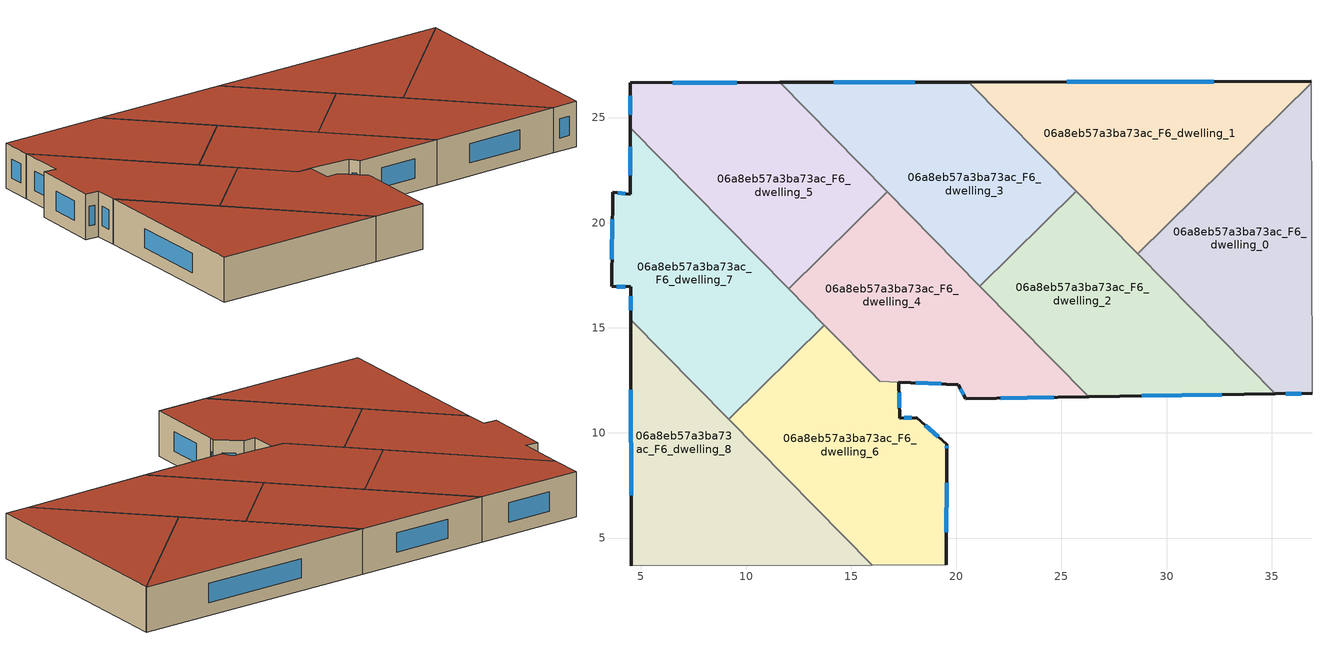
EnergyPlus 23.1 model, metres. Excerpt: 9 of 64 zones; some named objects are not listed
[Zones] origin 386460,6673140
06a8eb57a3ba73ac_F6_dwelling_0
 floor to 06a8eb57a3ba73ac_F5_dwelling_0 (EU_floor_Construction): 36.89,26.64 36.91,11.88 35.16,11.86 28.62,18.51 z18
 wall outside (EU_wall_Construction): 35.16,11.86 36.91,11.88 z18:21
 wall to 06a8eb57a3ba73ac_F6_dwelling_1 (EU_wall_Construction): 36.89,26.64 28.62,18.51 z18:21
 wall adiabatic (EU_wall_Construction): 36.91,11.88 36.89,26.64 z18:21
 wall to 06a8eb57a3ba73ac_F6_dwelling_2 (EU_wall_Construction): 28.62,18.51 35.16,11.86 z18:21
 window (EU_Window_Construction): 35.66,11.86 36.41,11.87 z18.86:20.14
 roof outside (EU_roof_Construction): 36.91,11.88 36.89,26.64 28.62,18.51 35.16,11.86 z21
06a8eb57a3ba73ac_F6_dwelling_1
 floor to 06a8eb57a3ba73ac_F5_dwelling_1 (EU_floor_Construction): 36.89,26.72 36.89,26.64 28.62,18.51 20.59,26.69 z18
 wall outside (EU_wall_Construction): 36.89,26.72 20.59,26.69 z18:21
 wall adiabatic (EU_wall_Construction): 36.89,26.64 36.89,26.72 z18:21
 wall to 06a8eb57a3ba73ac_F6_dwelling_3 (EU_wall_Construction): 20.59,26.69 25.7,21.48 z18:21
 wall to 06a8eb57a3ba73ac_F6_dwelling_2 (EU_wall_Construction): 25.7,21.49 28.62,18.51 z18:21
 window (EU_Window_Construction): 32.23,26.71 25.24,26.7 z18.86:20.14
 roof outside (EU_roof_Construction): 36.89,26.64 36.89,26.72 20.59,26.69 28.62,18.51 z21
06a8eb57a3ba73ac_F6_dwelling_2
 floor to 06a8eb57a3ba73ac_F5_dwelling_2 (EU_floor_Construction): 25.7,21.49 35.16,11.86 26.29,11.72 21.12,16.98 z18
 wall outside (EU_wall_Construction): 26.29,11.72 35.16,11.86 z18:21
 wall to 06a8eb57a3ba73ac_F6_dwelling_3 (EU_wall_Construction): 25.7,21.49 21.12,16.98 z18:21
 wall to 06a8eb57a3ba73ac_F6_dwelling_4 (EU_wall_Construction): 21.12,16.98 26.29,11.72 z18:21
 window (EU_Window_Construction): 28.82,11.76 32.63,11.82 z18.86:20.14
 roof outside (EU_roof_Construction): 35.16,11.86 25.7,21.49 21.12,16.98 26.29,11.72 z21
06a8eb57a3ba73ac_F6_dwelling_3
 floor to 06a8eb57a3ba73ac_F5_dwelling_3 (EU_floor_Construction): 20.59,26.69 25.7,21.49 21.12,16.98 11.59,26.67 z18
 wall outside (EU_wall_Construction): 20.59,26.69 11.59,26.67 z18:21
 wall to 06a8eb57a3ba73ac_F6_dwelling_5 (EU_wall_Construction): 11.59,26.67 16.72,21.46 z18:21
 wall to 06a8eb57a3ba73ac_F6_dwelling_4 (EU_wall_Construction): 16.72,21.46 21.12,16.98 z18:21
 window (EU_Window_Construction): 18.02,26.68 14.16,26.67 z18.86:20.14
 roof outside (EU_roof_Construction): 25.7,21.49 20.59,26.69 11.59,26.67 21.12,16.98 z21
06a8eb57a3ba73ac_F6_dwelling_4
 floor to 06a8eb57a3ba73ac_F5_dwelling_4 (EU_floor_Construction): 16.72,21.46 26.29,11.72 20.45,11.63 20.08,12.29 16.36,12.45 12.03,16.85 z18
 wall outside (EU_wall_Construction): 17.26,12.41 20.08,12.29 20.45,11.63 26.29,11.72 z18:21
 wall to 06a8eb57a3ba73ac_F6_dwelling_5 (EU_wall_Construction): 16.72,21.46 12.03,16.85 z18:21
 wall to 06a8eb57a3ba73ac_F6_dwelling_6 (EU_wall_Construction): 13.72,15.13 16.36,12.45 17.26,12.41 z18:21
 wall to 06a8eb57a3ba73ac_F6_dwelling_7 (EU_wall_Construction): 12.03,16.85 13.72,15.13 z18:21
 window (EU_Window_Construction): 22.12,11.66 24.62,11.7 / 20.19,12.11 20.35,11.82 / 18.07,12.38 19.28,12.33 z18.86:20.14
 roof outside (EU_roof_Construction): 26.29,11.72 16.72,21.46 12.03,16.85 16.36,12.45 20.08,12.29 20.45,11.63 z21
06a8eb57a3ba73ac_F6_dwelling_5
 floor to 06a8eb57a3ba73ac_F5_dwelling_5 (EU_floor_Construction): 11.59,26.67 16.72,21.46 12.03,16.85 4.49,24.52 4.49,26.66 z18
 wall outside (EU_wall_Construction): 11.59,26.67 4.49,26.66 4.49,24.52 z18:21
 wall to 06a8eb57a3ba73ac_F6_dwelling_7 (EU_wall_Construction): 4.49,24.52 12.03,16.85 z18:21
 window (EU_Window_Construction): 9.57,26.67 6.52,26.66 / 4.49,26.05 4.49,25.13 z18.86:20.14
 roof outside (EU_roof_Construction): 16.72,21.46 11.59,26.67 4.49,26.66 4.49,24.52 12.03,16.85 z21
06a8eb57a3ba73ac_F6_dwelling_6
 floor to 06a8eb57a3ba73ac_F5_dwelling_6 (EU_floor_Construction): 17.26,12.41 17.3,10.71 18.11,10.73 19.55,9.47 19.55,9.21 19.52,3.72 15.99,3.71 9.17,10.65 13.72,15.13 16.36,12.45 z18
 wall outside (EU_wall_Construction): 19.52,3.72 19.55,9.21 19.55,9.47 18.11,10.73 17.3,10.71 17.26,12.41 z18:21
 wall adiabatic (EU_wall_Construction): 15.99,3.71 19.52,3.72 z18:21
 wall to 06a8eb57a3ba73ac_F6_dwelling_7 (EU_wall_Construction): 13.72,15.13 9.17,10.65 z18:21
 wall to 06a8eb57a3ba73ac_F6_dwelling_8 (EU_wall_Construction): 9.17,10.65 15.99,3.71 z18:21
 window (EU_Window_Construction): 17.29,11.19 17.27,11.92 / 17.88,10.72 17.53,10.71 / 19.14,9.83 18.52,10.37 / 19.55,9.28 19.55,9.39 / 19.52,5.29 19.54,7.64 z18.86:20.14
 roof outside (EU_roof_Construction): 19.52,3.72 19.55,9.21 19.55,9.47 18.11,10.73 17.3,10.71 17.26,12.41 16.36,12.45 13.72,15.13 9.17,10.65 15.99,3.71 z21
06a8eb57a3ba73ac_F6_dwelling_7
 floor to 06a8eb57a3ba73ac_F5_dwelling_7 (EU_floor_Construction): 4.49,24.52 13.72,15.13 9.17,10.65 4.51,15.39 4.51,16.95 3.6,16.97 3.65,21.45 4.5,21.36 z18
 wall outside (EU_wall_Construction): 4.49,24.52 4.5,21.36 3.65,21.45 3.6,16.97 4.51,16.95 4.51,15.39 z18:21
 wall to 06a8eb57a3ba73ac_F6_dwelling_8 (EU_wall_Construction): 4.51,15.39 9.17,10.65 z18:21
 window (EU_Window_Construction): 3.86,16.96 4.25,16.96 / 3.63,20.17 3.61,18.25 / 4.26,21.39 3.89,21.42 / 4.5,23.62 4.5,22.26 / 4.51,16.51 4.51,15.84 z18.86:20.14
 roof outside (EU_roof_Construction): 13.72,15.13 4.49,24.52 4.5,21.36 3.65,21.45 3.6,16.97 4.51,16.95 4.51,15.39 9.17,10.65 z21
06a8eb57a3ba73ac_F6_dwelling_8
 floor to 06a8eb57a3ba73ac_F5_dwelling_8 (EU_floor_Construction): 4.51,15.39 15.99,3.71 4.53,3.69 z18
 wall outside (EU_wall_Construction): 4.51,15.39 4.53,3.69 z18:21
 wall adiabatic (EU_wall_Construction): 4.53,3.69 15.99,3.71 z18:21
 window (EU_Window_Construction): 4.52,12.05 4.53,7.04 z18.86:20.14
 roof outside (EU_roof_Construction): 15.99,3.71 4.51,15.39 4.53,3.69 z21
[Building]
EU S2 Campaign: North Axis=0; Terrain=City; Solar Distribution=FullExterior
[Site:Location]
Helsinki-Vantaa.AP: Latitude=60.317; Longitude=24.963; Time Zone=2; Elevation=54.6
[SizingPeriod:WeatherFileDays]
AnnualSizingPeriod: Begin Month=1; Begin Day of Month=1; End Month=12; End Day of Month=31; Day of Week for Start Day=Monday; Use Weather File Daylight Saving Period=No; Use Weather File Rain and Snow Indicators=No
[MATERIAL]
EU_InternalMass_Material: Roughness=MediumRough; Thickness=0.1; Conductivity=1; Density=1800; Specific Heat=900; Thermal Absorptance=0.9; Solar Absorptance=0.7; Visible Absorptance=0.7
[MATERIAL:NOMASS] Roughness=MediumRough; Thermal Absorptance=0.9; Solar Absorptance=0.7; Visible Absorptance=0.7
Name | Thermal Resistance
EU_wall_NoMass | 1.10183
EU_roof_NoMass; EU_floor_NoMass | 1.70606
[WINDOWMATERIAL:SIMPLEGLAZINGSYSTEM]
EU_Window_SimpleGlazing: UFactor=3.11035; Solar Heat Gain Coefficient=0.8; Visible Transmittance=0.8
[CONSTRUCTION]
EU_wall_Construction: EU_wall_NoMass
EU_roof_Construction: EU_roof_NoMass
EU_floor_Construction: EU_floor_NoMass
EU_Window_Construction: EU_Window_SimpleGlazing
EU_InternalMass_Construction: EU_InternalMass_Material
[ZONE] Type=1; Multiplier=1; Ceiling Height=autocalculate; Floor Area=autocalculate; Part of Total Floor Area=Yes
Name | Volume
06a8eb57a3ba73ac_F6_dwelling_0; 06a8eb57a3ba73ac_F6_dwelling_2 | 201.147
06a8eb57a3ba73ac_F6_dwelling_1 | 201.146
06a8eb57a3ba73ac_F6_dwelling_3 | 201.182
06a8eb57a3ba73ac_F6_dwelling_4 | 199.567
06a8eb57a3ba73ac_F6_dwelling_5 | 200.769
06a8eb57a3ba73ac_F6_dwelling_6 | 202.749
06a8eb57a3ba73ac_F6_dwelling_7 | 201.543
06a8eb57a3ba73ac_F6_dwelling_8 | 201.141
[INTERNALMASS] Construction=EU_InternalMass_Construction
Name | Zone or ZoneList | Surface Area
06a8eb57a3ba73ac_F6_dwelling_0_EU_InternalMass | 06a8eb57a3ba73ac_F6_dwelling_0 | 67.0471
06a8eb57a3ba73ac_F6_dwelling_1_EU_InternalMass | 06a8eb57a3ba73ac_F6_dwelling_1 | 67.0494
06a8eb57a3ba73ac_F6_dwelling_2_EU_InternalMass | 06a8eb57a3ba73ac_F6_dwelling_2 | 67.0505
06a8eb57a3ba73ac_F6_dwelling_3_EU_InternalMass | 06a8eb57a3ba73ac_F6_dwelling_3 | 67.0583
06a8eb57a3ba73ac_F6_dwelling_4_EU_InternalMass | 06a8eb57a3ba73ac_F6_dwelling_4 | 66.5218
06a8eb57a3ba73ac_F6_dwelling_5_EU_InternalMass | 06a8eb57a3ba73ac_F6_dwelling_5 | 66.9238
06a8eb57a3ba73ac_F6_dwelling_6_EU_InternalMass | 06a8eb57a3ba73ac_F6_dwelling_6 | 67.5834
06a8eb57a3ba73ac_F6_dwelling_7_EU_InternalMass | 06a8eb57a3ba73ac_F6_dwelling_7 | 67.1816
06a8eb57a3ba73ac_F6_dwelling_8_EU_InternalMass | 06a8eb57a3ba73ac_F6_dwelling_8 | 67.047
[OTHEREQUIPMENT] Fuel Type=Electricity; Design Level Calculation Method=Watts/Area; Power per Zone Floor Area=1; Fraction Latent=0; Fraction Radiant=0; Fraction Lost=0; Carbon Dioxide Generation Rate=0; EndUse Subcategory=EU_Step8_InternalGains
Name | Zone or ZoneList or Space or SpaceList | Schedule
EU_Step8_InternalGain_06a8eb57a3ba73ac_F6_dwelling_0_f000 | 06a8eb57a3ba73ac_F6_dwelling_0 | EU_Step8_GainSchedule_06a8eb57a3ba73ac_F6_dwelling_0_f000
EU_Step8_InternalGain_06a8eb57a3ba73ac_F6_dwelling_1_f000 | 06a8eb57a3ba73ac_F6_dwelling_1 | EU_Step8_GainSchedule_06a8eb57a3ba73ac_F6_dwelling_1_f000
EU_Step8_InternalGain_06a8eb57a3ba73ac_F6_dwelling_2_f000 | 06a8eb57a3ba73ac_F6_dwelling_2 | EU_Step8_GainSchedule_06a8eb57a3ba73ac_F6_dwelling_2_f000
EU_Step8_InternalGain_06a8eb57a3ba73ac_F6_dwelling_3_f000 | 06a8eb57a3ba73ac_F6_dwelling_3 | EU_Step8_GainSchedule_06a8eb57a3ba73ac_F6_dwelling_3_f000
EU_Step8_InternalGain_06a8eb57a3ba73ac_F6_dwelling_4_f000 | 06a8eb57a3ba73ac_F6_dwelling_4 | EU_Step8_GainSchedule_06a8eb57a3ba73ac_F6_dwelling_4_f000
EU_Step8_InternalGain_06a8eb57a3ba73ac_F6_dwelling_5_f000 | 06a8eb57a3ba73ac_F6_dwelling_5 | EU_Step8_GainSchedule_06a8eb57a3ba73ac_F6_dwelling_5_f000
EU_Step8_InternalGain_06a8eb57a3ba73ac_F6_dwelling_6_f000 | 06a8eb57a3ba73ac_F6_dwelling_6 | EU_Step8_GainSchedule_06a8eb57a3ba73ac_F6_dwelling_6_f000
EU_Step8_InternalGain_06a8eb57a3ba73ac_F6_dwelling_7_f000 | 06a8eb57a3ba73ac_F6_dwelling_7 | EU_Step8_GainSchedule_06a8eb57a3ba73ac_F6_dwelling_7_f000
EU_Step8_InternalGain_06a8eb57a3ba73ac_F6_dwelling_8_f000 | 06a8eb57a3ba73ac_F6_dwelling_8 | EU_Step8_GainSchedule_06a8eb57a3ba73ac_F6_dwelling_8_f000
[ZONEVENTILATION:DESIGNFLOWRATE] Schedule=EU_AlwaysOn; Design Flow Rate Calculation Method=AirChanges/Hour; Air Changes per Hour=0.756316; Ventilation Type=Natural; Fan Pressure Rise=0; Fan Total Efficiency=1; Constant Term Coefficient=1; Temperature Term Coefficient=0; Velocity Term Coefficient=0; Velocity Squared Term Coefficient=0; Minimum Indoor Temperature=-100; Maximum Indoor Temperature=100; Delta Temperature=-100; Minimum Outdoor Temperature=-100; Maximum Outdoor Temperature=100; Maximum Wind Speed=40
Name | Zone or ZoneList or Space or SpaceList
EU_ConstantAir_06a8eb57a3ba73ac_F6_dwelling_0 | 06a8eb57a3ba73ac_F6_dwelling_0
EU_ConstantAir_06a8eb57a3ba73ac_F6_dwelling_1 | 06a8eb57a3ba73ac_F6_dwelling_1
EU_ConstantAir_06a8eb57a3ba73ac_F6_dwelling_2 | 06a8eb57a3ba73ac_F6_dwelling_2
EU_ConstantAir_06a8eb57a3ba73ac_F6_dwelling_3 | 06a8eb57a3ba73ac_F6_dwelling_3
EU_ConstantAir_06a8eb57a3ba73ac_F6_dwelling_4 | 06a8eb57a3ba73ac_F6_dwelling_4
EU_ConstantAir_06a8eb57a3ba73ac_F6_dwelling_5 | 06a8eb57a3ba73ac_F6_dwelling_5
EU_ConstantAir_06a8eb57a3ba73ac_F6_dwelling_6 | 06a8eb57a3ba73ac_F6_dwelling_6
EU_ConstantAir_06a8eb57a3ba73ac_F6_dwelling_7 | 06a8eb57a3ba73ac_F6_dwelling_7
EU_ConstantAir_06a8eb57a3ba73ac_F6_dwelling_8 | 06a8eb57a3ba73ac_F6_dwelling_8
[HVACTEMPLATE:ZONE:IDEALLOADSAIRSYSTEM] System Availability Schedule=EU_AlwaysOn; Maximum Heating Supply Air Temperature=50; Minimum Cooling Supply Air Temperature=13; Maximum Heating Supply Air Humidity Ratio=0.0156; Minimum Cooling Supply Air Humidity Ratio=0.0077; Heating Limit=NoLimit; Cooling Limit=NoLimit; Heating Availability Schedule=EU_AlwaysOn; Cooling Availability Schedule=EU_CoolingOff; Dehumidification Control Type=ConstantSensibleHeatRatio; Cooling Sensible Heat Ratio=0.7; Dehumidification Setpoint=60; Humidification Control Type=None; Humidification Setpoint=30; Outdoor Air Method=None; Outdoor Air Flow Rate per Person=0.00944; Outdoor Air Flow Rate per Zone Floor Area=0; Outdoor Air Flow Rate per Zone=0; Demand Controlled Ventilation Type=None; Outdoor Air Economizer Type=NoEconomizer; Heat Recovery Type=None; Sensible Heat Recovery Effectiveness=0.7; Latent Heat Recovery Effectiveness=0.65
Name | Template Thermostat
06a8eb57a3ba73ac_F6_dwelling_0 | EU_HeatOnly_06a8eb57a3ba73ac_F6_dwelling_0
06a8eb57a3ba73ac_F6_dwelling_1 | EU_HeatOnly_06a8eb57a3ba73ac_F6_dwelling_1
06a8eb57a3ba73ac_F6_dwelling_2 | EU_HeatOnly_06a8eb57a3ba73ac_F6_dwelling_2
06a8eb57a3ba73ac_F6_dwelling_3 | EU_HeatOnly_06a8eb57a3ba73ac_F6_dwelling_3
06a8eb57a3ba73ac_F6_dwelling_4 | EU_HeatOnly_06a8eb57a3ba73ac_F6_dwelling_4
06a8eb57a3ba73ac_F6_dwelling_5 | EU_HeatOnly_06a8eb57a3ba73ac_F6_dwelling_5
06a8eb57a3ba73ac_F6_dwelling_6 | EU_HeatOnly_06a8eb57a3ba73ac_F6_dwelling_6
06a8eb57a3ba73ac_F6_dwelling_7 | EU_HeatOnly_06a8eb57a3ba73ac_F6_dwelling_7
06a8eb57a3ba73ac_F6_dwelling_8 | EU_HeatOnly_06a8eb57a3ba73ac_F6_dwelling_8
[SIZING:ZONE] Zone Cooling Design Supply Air Temperature Input Method=SupplyAirTemperature; Zone Cooling Design Supply Air Temperature=13; Zone Heating Design Supply Air Temperature Input Method=SupplyAirTemperature; Zone Heating Design Supply Air Temperature=50; Zone Cooling Design Supply Air Humidity Ratio=0.008; Zone Heating Design Supply Air Humidity Ratio=0.008; Cooling Design Air Flow Method=DesignDay; Cooling Design Air Flow Rate=0; Cooling Minimum Air Flow per Zone Floor Area=0.000762; Cooling Minimum Air Flow=0; Cooling Minimum Air Flow Fraction=0.2; Heating Design Air Flow Method=DesignDay; Heating Design Air Flow Rate=0; Heating Maximum Air Flow per Zone Floor Area=0.002032; Heating Maximum Air Flow=0.141576; Heating Maximum Air Flow Fraction=0.3; Account for Dedicated Outdoor Air System=No; Dedicated Outdoor Air System Control Strategy=NeutralSupplyAir; Dedicated Outdoor Air Low Setpoint Temperature for Design=autosize; Dedicated Outdoor Air High Setpoint Temperature for Design=autosize; Zone Load Sizing Method=Sensible Load Only No Latent Load; Zone Latent Cooling Design Supply Air Humidity Ratio Input Method=HumidityRatioDifference; Zone Cooling Design Supply Air Humidity Ratio Difference=0.005; Zone Latent Heating Design Supply Air Humidity Ratio Input Method=HumidityRatioDifference; Zone Humidification Design Supply Air Humidity Ratio Difference=0.005
06a8eb57a3ba73ac_F6_dwelling_0; 06a8eb57a3ba73ac_F6_dwelling_1; 06a8eb57a3ba73ac_F6_dwelling_2; 06a8eb57a3ba73ac_F6_dwelling_3; 06a8eb57a3ba73ac_F6_dwelling_4; 06a8eb57a3ba73ac_F6_dwelling_5; 06a8eb57a3ba73ac_F6_dwelling_6; 06a8eb57a3ba73ac_F6_dwelling_7; 06a8eb57a3ba73ac_F6_dwelling_8
[SCHEDULE:CONSTANT]
Name | Hourly Value
EU_AlwaysOn | 1
EU_CoolingOff | 0
[SCHEDULE:FILE] Column Number=1; Rows to Skip at Top=0; Number of Hours of Data=8760; Column Separator=Comma; Interpolate to Timestep=No; Minutes per Item=60; Adjust Schedule for Daylight Savings=Yes
Name | File
EU_Step8_GainSchedule_06a8eb57a3ba73ac_F6_dwelling_0_f000 | ../../schedules/06a8eb57a3ba73ac/06a8eb57a3ba73ac_F6_dwelling_0_f000_gain.csv
EU_Step8_GainSchedule_06a8eb57a3ba73ac_F6_dwelling_1_f000 | ../../schedules/06a8eb57a3ba73ac/06a8eb57a3ba73ac_F6_dwelling_1_f000_gain.csv
EU_Step8_GainSchedule_06a8eb57a3ba73ac_F6_dwelling_2_f000 | ../../schedules/06a8eb57a3ba73ac/06a8eb57a3ba73ac_F6_dwelling_2_f000_gain.csv
EU_Step8_GainSchedule_06a8eb57a3ba73ac_F6_dwelling_3_f000 | ../../schedules/06a8eb57a3ba73ac/06a8eb57a3ba73ac_F6_dwelling_3_f000_gain.csv
EU_Step8_GainSchedule_06a8eb57a3ba73ac_F6_dwelling_4_f000 | ../../schedules/06a8eb57a3ba73ac/06a8eb57a3ba73ac_F6_dwelling_4_f000_gain.csv
EU_Step8_GainSchedule_06a8eb57a3ba73ac_F6_dwelling_5_f000 | ../../schedules/06a8eb57a3ba73ac/06a8eb57a3ba73ac_F6_dwelling_5_f000_gain.csv
EU_Step8_GainSchedule_06a8eb57a3ba73ac_F6_dwelling_6_f000 | ../../schedules/06a8eb57a3ba73ac/06a8eb57a3ba73ac_F6_dwelling_6_f000_gain.csv
EU_Step8_GainSchedule_06a8eb57a3ba73ac_F6_dwelling_7_f000 | ../../schedules/06a8eb57a3ba73ac/06a8eb57a3ba73ac_F6_dwelling_7_f000_gain.csv
EU_Step8_GainSchedule_06a8eb57a3ba73ac_F6_dwelling_8_f000 | ../../schedules/06a8eb57a3ba73ac/06a8eb57a3ba73ac_F6_dwelling_8_f000_gain.csv
